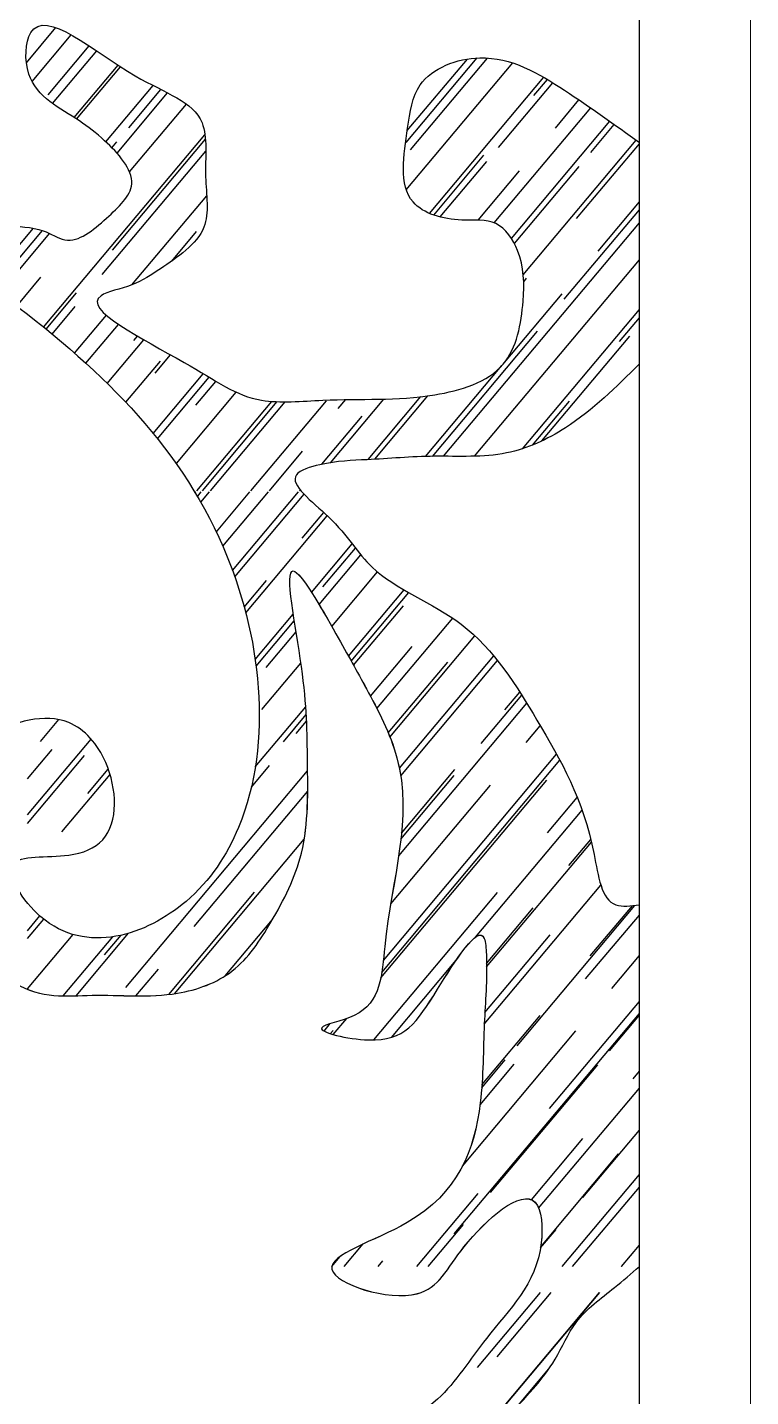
# Model space of a CAD drawing. Header units: millimetres. Extents: x 512961 to 1001058, y -961995 to -458543.
# Drawn here: x 935294.1 to 935449.5, y -884360.7 to -884066.4 of the extents above; entities that cross this region are included whole.
import ezdxf

# ---------------------------------------------------------------- set-up
doc = ezdxf.new("R2010")
doc.units = ezdxf.units.MM
doc.header["$MEASUREMENT"] = 0
doc.layers.add('内线', color=8, linetype='CONTINUOUS')
doc.layers.add('填充', color=250, linetype='CONTINUOUS', lineweight=25)
doc.layers.add('家具外线总', color=147, linetype='CONTINUOUS', lineweight=13)

msp = doc.modelspace()

# ---------------------------------------------------------------- linework, layer by layer
at = {"layer": '内线'}
msp.add_line((935425.6, -885159.02), (935425.6, -883011.33), dxfattribs=at)
at = {"layer": '填充'}
for p, q in [((935293.92, -884074.06), (935300.26, -884066.5)), ((935295.14, -884078.06), (935303.54, -884068.05)), ((935298.61, -884080.92), (935307.41, -884070.43)), ((935299.54, -884082.8), (935309.03, -884071.5)), ((935304.21, -884085.84), (935313.65, -884074.59)), ((935304.68, -884086.14), (935314.12, -884074.89)), ((935375.48, -884091.2), (935390.73, -884073.02)), ((935375.54, -884101.34), (935398.39, -884074.1)), ((935375.74, -884088.64), (935388.65, -884073.25)), ((935376.41, -884092.74), (935392.95, -884073.03)), ((935380.52, -884106.42), (935405.06, -884077.18)), ((935402.95, -884081.12), (935405.86, -884077.65)), ((935311, -884091.06), (935321.17, -884078.95)), ((935313.39, -884093.49), (935324.27, -884080.53)), ((935315.91, -884088.02), (935322.82, -884079.79)), ((935395.33, -884092.26), (935407.01, -884078.35)), ((935316.06, -884097.49), (935328.29, -884082.92)), ((935394.42, -884108.45), (935415.14, -884083.75)), ((935407.55, -884088.1), (935412.63, -884082.04)), ((935398.11, -884111.79), (935419.23, -884086.63)), ((935297.63, -884130.86), (935332.29, -884089.55)), ((935415.18, -884093.33), (935420.22, -884087.33)), ((935312.3, -884092.32), (935313.38, -884091.04)), ((935312.39, -884114.32), (935332.38, -884090.5)), ((935400.66, -884119.61), (935424.91, -884090.7)), ((935412.13, -884107.54), (935425.6, -884091.5)), ((935310.19, -884119.56), (935332.46, -884093.02)), ((935381.43, -884106.77), (935392.2, -884093.93)), ((935382.81, -884107.19), (935392.8, -884095.28)), ((935390.95, -884107.88), (935399.87, -884097.25)), ((935398.76, -884112.9), (935412.65, -884096.35)), ((935316.6, -884121.76), (935332.66, -884102.61)), ((935416.73, -884114.52), (935425.6, -884103.95)), ((935409.46, -884124.87), (935425.6, -884105.64)), ((935285.45, -884121.52), (935295.43, -884109.62)), ((935290.34, -884118.5), (935297.38, -884110.1)), ((935325.14, -884116.66), (935330.46, -884110.33)), ((935383.52, -884158.62), (935425.6, -884108.48)), ((935288.18, -884123.53), (935298.9, -884110.75)), ((935390.19, -884158.61), (935425.6, -884116.41)), ((935291.87, -884126.32), (935297.04, -884120.15)), ((935400.75, -884121.11), (935401.38, -884120.36)), ((935298.16, -884131.28), (935304.71, -884123.47)), ((935396.65, -884138.45), (935409.05, -884123.67)), ((935299.46, -884132.35), (935304.43, -884126.42)), ((935400.49, -884156.99), (935425.6, -884127.06)), ((935304.27, -884136.45), (935311.11, -884128.31)), ((935306.71, -884138.63), (935313.72, -884130.28)), ((935421.32, -884133.96), (935425.6, -884128.86)), ((935311.3, -884142.96), (935319.16, -884133.6)), ((935316.98, -884133.76), (935317.78, -884132.8)), ((935381.13, -884158.63), (935403.7, -884131.73)), ((935404.67, -884155.31), (935423.56, -884132.8)), ((935321.57, -884140.74), (935324.88, -884136.8)), ((935315.27, -884147.01), (935322.71, -884138.14)), ((935379.69, -884158.66), (935396.07, -884139.14)), ((935321.16, -884153.69), (935331.91, -884140.88)), ((935322.08, -884154.84), (935333.16, -884141.63)), ((935330.33, -884147.66), (935334.64, -884142.51)), ((935326.16, -884160.18), (935339.02, -884144.85)), ((935367.32, -884159.33), (935378.68, -884145.8)), ((935368.74, -884159.25), (935380.19, -884145.61)), ((935330.52, -884166.01), (935346.64, -884146.81)), ((935331.72, -884166.01), (935347.78, -884146.87)), ((935333.45, -884166.01), (935349.49, -884146.9)), ((935342.17, -884166.01), (935358.39, -884146.68)), ((935359.24, -884160), (935370.72, -884146.32)), ((935360.92, -884148.37), (935362.56, -884146.43)), ((935402.67, -884156.19), (935410.56, -884146.78)), ((935357.38, -884160.34), (935366.06, -884149.99)), ((935346.12, -884166.01), (935353.24, -884157.52)), ((935330.18, -884166.42), (935330.31, -884166.27)), ((935330.76, -884167.16), (935331.5, -884166.27)), ((935331.38, -884168.48), (935333.23, -884166.27)), ((935334.73, -884174.88), (935341.95, -884166.27)), ((935336.12, -884177.93), (935345.91, -884166.27)), ((935338.21, -884183.18), (935352.4, -884166.27)), ((935352.62, -884166.01), (935352.77, -884165.84)), ((935338.68, -884184.49), (935353.57, -884166.75)), ((935341.05, -884192.26), (935358.55, -884171.4)), ((935353.18, -884176.19), (935357.79, -884170.69)), ((935355.18, -884187.87), (935363.92, -884177.46)), ((935356.79, -884190.48), (935365.76, -884179.79)), ((935357.62, -884186.65), (935364.6, -884178.33)), ((935359.51, -884195.17), (935369.33, -884183.46)), ((935340.72, -884191.04), (935345.5, -884185.34)), ((935363.1, -884201.54), (935375.04, -884187.31)), ((935363.7, -884202.62), (935376.06, -884187.9)), ((935343.08, -884202.3), (935351.25, -884192.55)), ((935364.21, -884203.53), (935374.94, -884190.74)), ((935343.27, -884203.75), (935351.47, -884193.98)), ((935369.22, -884212.84), (935385.51, -884193.43)), ((935345.44, -884204.01), (935351.85, -884196.37)), ((935372.02, -884218.94), (935390.26, -884197.2)), ((935367.83, -884210.16), (935376.76, -884199.52)), ((935374.06, -884225.66), (935394.32, -884201.52)), ((935344.52, -884213.03), (935352.9, -884203.05)), ((935371.66, -884218.05), (935384.43, -884202.84)), ((935374.35, -884227.3), (935395.14, -884202.52)), ((935391.61, -884220.32), (935400.32, -884209.93)), ((935396.69, -884213.13), (935399.91, -884209.29)), ((935343.1, -884225.38), (935353.94, -884212.46)), ((935373.9, -884244.44), (935401.4, -884211.67)), ((935296.95, -884219.9), (935300.89, -884215.21)), ((935349.12, -884220), (935354.05, -884214.13)), ((935351.9, -884218.2), (935354.12, -884215.55)), ((935401.29, -884220.1), (935404.3, -884216.51)), ((935294.17, -884235.67), (935307.83, -884219.39)), ((935294.17, -884227.92), (935299.48, -884221.6)), ((935294.17, -884237.54), (935306.43, -884222.94)), ((935342.25, -884229.69), (935346.14, -884225.06)), ((935370.28, -884269.52), (935408.52, -884223.94)), ((935370.61, -884266.96), (935407.81, -884222.62)), ((935301.53, -884239.35), (935311.9, -884227)), ((935307.1, -884231.11), (935311.52, -884225.84)), ((935315.31, -884272.75), (935354.34, -884226.24)), ((935374.37, -884240.86), (935385.85, -884227.18)), ((935374.51, -884239.57), (935385.94, -884225.94)), ((935329.95, -884259.64), (935354.35, -884230.56)), ((935370.06, -884270.72), (935405.7, -884228.25)), ((935372.19, -884254.79), (935393.61, -884229.26)), ((935405.87, -884239.55), (935412.26, -884231.94)), ((935390.42, -884261.93), (935413.29, -884234.68)), ((935353.7, -884239.45), (935353.84, -884239.29)), ((935325.73, -884274.1), (935353.61, -884240.88)), ((935392.79, -884268.36), (935415.29, -884241.54)), ((935410.47, -884246.53), (935415.15, -884240.95)), ((935392.29, -884280.65), (935417.33, -884250.8)), ((935324.49, -884274.26), (935342.95, -884252.26)), ((935368.54, -884284.04), (935395.12, -884252.36)), ((935294.17, -884260.58), (935296.83, -884257.4)), ((935392.78, -884267.61), (935402.79, -884255.68)), ((935399.33, -884285.29), (935424.63, -884255.13)), ((935414.05, -884270.94), (935425.6, -884257.19)), ((935415.05, -884265.97), (935424.1, -884255.19)), ((935294.17, -884262.27), (935297.67, -884258.1)), ((935336.63, -884270.27), (935346.77, -884258.18)), ((935294.17, -884273.03), (935303.94, -884261.39)), ((935301.83, -884274.56), (935312.47, -884261.88)), ((935304.62, -884274.54), (935315.88, -884261.12)), ((935310.72, -884265.77), (935314.26, -884261.54)), ((935392.42, -884278.14), (935406.44, -884261.43)), ((935419.65, -884272.95), (935425.6, -884265.86)), ((935317.43, -884274.56), (935322.27, -884268.8)), ((935372.33, -884283.49), (935386.25, -884266.91)), ((935406.31, -884298.76), (935425.6, -884275.78)), ((935357.86, -884282.14), (935359.21, -884280.54)), ((935359.85, -884282.89), (935362.73, -884279.46)), ((935385.85, -884325.69), (935425.6, -884278.32)), ((935391.78, -884293.71), (935404.3, -884278.79)), ((935419.18, -884286.35), (935425.6, -884278.7)), ((935359.21, -884282.7), (935359.8, -884282)), ((935387.57, -884311.18), (935411.97, -884282.1)), ((935391.37, -884297.98), (935398.69, -884289.25)), ((935391.73, -884294.34), (935396.79, -884288.31)), ((935393.6, -884316.83), (935416.65, -884289.37)), ((935424.24, -884292.39), (935425.6, -884290.77)), ((935403.95, -884320.16), (935425.6, -884294.37)), ((935413.46, -884317.89), (935425.6, -884303.43)), ((935402.43, -884318.38), (935413.48, -884305.21)), ((935404.4, -884328.48), (935421.15, -884308.52)), ((935408.99, -884332.75), (935425.6, -884312.95)), ((935411.27, -884332.75), (935425.6, -884315.68)), ((935377.79, -884332.75), (935390.95, -884317.07)), ((935380.25, -884332.75), (935387.84, -884323.7)), ((935404.37, -884328.73), (935407.7, -884324.76)), ((935362.19, -884332.75), (935366.28, -884327.88)), ((935421.74, -884332.75), (935425.6, -884328.15)), ((935359.55, -884332.7), (935361.35, -884330.54)), ((935369.47, -884332.75), (935370.5, -884331.53)), ((935421.72, -884332.75), (935422.66, -884331.63)), ((935364.81, -884400.58), (935417.07, -884338.3)), ((935381.47, -884380.74), (935417.08, -884338.3)), ((935390.82, -884354.4), (935404.33, -884338.3)), ((935395.03, -884352.11), (935406.62, -884338.3)), ((935399.46, -884362.7), (935406.17, -884354.7))]:
    msp.add_line(p, q, dxfattribs=at)
for points in [[(935425.6, -883919.32), (935410.16, -883927.79), (935400.67, -883933.22), (935396.93, -883930.17), (935401, -883923.39), (935406.09, -883910.5), (935409.14, -883899.66), (935409.14, -883888.81), (935405.41, -883879.99), (935396.59, -883875.25), (935379.63, -883873.21), (935374.2, -883874.23), (935366.74, -883883.05), (935366.74, -883897.96), (935376.24, -883916.27), (935397.37, -883947.71), (935399.11, -884017.97), (935381.12, -884043.14), (935357.73, -884054.52), (935338.54, -884060.52), (935321.15, -884063.51), (935289.96, -884064.11), (935268.37, -884064.11), (935233.58, -884070.7), (935263.85, -884086.94), (935280.12, -884098.55), (935289.81, -884108.62), (935297.56, -884110.16), (935302.2, -884112.1), (935311.12, -884107.45), (935316.54, -884100.1), (935310.73, -884090.81), (935305.3, -884086.55), (935294.46, -884076.48), (935294.85, -884067.58), (935317.32, -884076.87), (935331.65, -884086.94), (935332.43, -884098.55), (935332.04, -884109.39), (935322.74, -884118.3), (935316.54, -884121.78), (935309.95, -884124.1), (935327.78, -884138.43), (935344.44, -884146.56), (935357.61, -884146.56), (935381.63, -884145.4), (935396.36, -884138.81), (935400.62, -884125.26), (935399.45, -884114.42), (935394.8, -884108.62), (935387.44, -884107.84), (935376.98, -884103.97), (935375.82, -884088.1), (935378.53, -884078.81), (935391.32, -884073), (935409.53, -884079.97), (935425.6, -884091.19)], [(935425.6, -884138.77), (935409.73, -884152.49), (935397.08, -884157.9), (935381.55, -884158.62), (935367.1, -884159.35), (935356.98, -884160.43), (935351.92, -884162.59), (935358.79, -884171.62), (935368.18, -884182.45), (935387.32, -884194.72), (935403.58, -884215.3), (935415.87, -884244.18), (935420.56, -884255.01), (935425.6, -884255.01)], [(935317.48, -884416.03), (935321.6, -884418.22), (935322.73, -884427.96), (935322.73, -884440.33), (935329.85, -884456.08), (935332.48, -884457.2), (935335.48, -884440.71), (935343.73, -884420.47), (935350.11, -884409.6), (935369.99, -884399.48), (935380.5, -884387.48), (935397.38, -884364.99), (935407.51, -884352.62), (935412.01, -884344.75), (935420.26, -884337.25), (935425.6, -884332.75)]]:
    msp.add_spline(points, degree=3, dxfattribs=at)
for points, start_tangent, end_tangent in [([(935210.83, -884077.99), (935225.42, -884112.45), (935228.07, -884148.9), (935214.81, -884174.08), (935201.54, -884185.35), (935184.96, -884188.66), (935173.69, -884188.66), (935160.42, -884182.7), (935156.44, -884193.3), (935157.77, -884210.53), (935171.03, -884227.76), (935204.2, -884233.73), (935224.76, -884234.39), (935249.29, -884237.71), (935263.88, -884243.01), (935275.16, -884253.61), (935275.82, -884229.09), (935285.77, -884218.48), (935303.01, -884215.83), (935310.97, -884224.45), (935310.31, -884241.02), (935303.01, -884244.33), (935291.07, -884246.32), (935297.04, -884257.58), (935328.21, -884254.27), (935339.49, -884238.37), (935336.17, -884178.06), (935288.42, -884123.72), (935261.89, -884105.16), (935213.76, -884078.77), (935210.83, -884077.99)], (0.523323, -0.852134), (0.523323, -0.852134)), ([(935239.93, -884351.22), (935219.41, -884347.29), (935199.33, -884348.16), (935188.85, -884359.51), (935188.85, -884375.21), (935213.3, -884393.97), (935240.36, -884397.9), (935261.32, -884397.9), (935273.54, -884394.41), (935265.68, -884389.61), (935262.63, -884376.08), (935262.63, -884367.36), (935278.35, -884376.52), (935305.42, -884377.83), (935330.3, -884376.96), (935353.88, -884373.03), (935382.25, -884361.25), (935392.73, -884348.16), (935404.52, -884327.66), (935403.21, -884318.94), (935387.93, -884328.53), (935377.89, -884338.56), (935359.55, -884333.33), (935375.7, -884323.3), (935391.42, -884297.56), (935392.29, -884280.54), (935392.73, -884265.71), (935392.29, -884262.22), (935382.25, -884273.13), (935367.41, -884284.03), (935357.37, -884281.42), (935364.35, -884278.8), (935370.9, -884263.97), (935373.52, -884223.39), (935366.97, -884208.56), (935360.42, -884196.78), (935351.26, -884183.26), (935353, -884203.76), (935354.31, -884224.27), (935353, -884243.9), (935346.45, -884258.73), (935338.16, -884269.2), (935326.37, -884274), (935308.03, -884274.44), (935291.44, -884271.82), (935280.09, -884262.66), (935286.2, -884280.11), (935288.39, -884297.12), (935287.08, -884310.65), (935276.6, -884323.73), (935266.56, -884327.66), (935257.39, -884329.84), (935244.29, -884331.59), (935235.12, -884330.71), (935240.8, -884345.98), (935243, -884351.45), (935239.93, -884351.22)], (-0.981619, 0.19085), (-0.981619, 0.19085))]:
    msp.add_spline(points, degree=3, dxfattribs=dict(at, start_tangent=start_tangent, end_tangent=end_tangent))
msp.add_open_spline([(935239.93, -884351.22), (935233.09, -884349.89), (935220.13, -884347.03), (935199.79, -884344.77), (935186.78, -884358.86), (935187.22, -884381.69), (935211.85, -884396.19), (935239.63, -884397.66), (935255.1, -884399.25), (935279.54, -884395.21), (935261.12, -884389.54), (935263.48, -884378.7), (935260.6, -884360.67), (935282.77, -884384.61), (935304.22, -884375.95), (935330.23, -884378.16), (935355.76, -884372.76), (935380.77, -884366.6), (935393.49, -884345.63), (935405.65, -884334.67), (935404.07, -884312.54), (935386.5, -884327.92), (935380.16, -884342.92), (935348.89, -884332.93), (935384.5, -884322.85), (935392.2, -884302.3), (935392, -884280.89), (935393.05, -884270.28), (935392.23, -884257.08), (935379.61, -884277.4), (935373.93, -884286.42), (935352.36, -884281.45), (935370.13, -884278.84), (935370.58, -884254.39), (935378.89, -884231.17), (935367.17, -884208.8), (935360.82, -884197.46), (935347.31, -884173.64), (935354.24, -884207.01), (935354.21, -884223.02), (935354.71, -884243.33), (935347.2, -884257.95), (935339.25, -884270.18), (935324.54, -884275.49), (935308.38, -884273.71), (935292.51, -884275.93), (935274.59, -884254.8), (935288.54, -884281.96), (935288.31, -884295.36), (935288.56, -884312.21), (935278.86, -884323.86), (935267.06, -884327.73), (935256, -884330), (935246.54, -884332.95), (935229.79, -884327.9), (935237.67, -884341.64), (935245.12, -884352.27), (935240.94, -884351.41), (935239.93, -884351.22)], degree=3, knots=[0, 0, 0, 0, 17.486891, 34.307723, 47.232582, 60.375625, 86.167197, 109.055575, 126.59379, 137.232216, 144.937222, 156.540887, 163.844548, 179.071057, 201.752531, 222.591261, 242.592912, 268.304681, 282.337182, 302.129278, 309.512751, 324.613375, 336.491353, 352.450866, 368.364234, 393.603821, 407.861276, 420.280547, 423.224141, 435.630999, 451.046036, 459.731517, 465.974157, 479.54513, 513.570137, 527.14111, 538.419424, 552.092315, 569.313661, 586.508086, 602.974876, 616.544273, 627.723005, 638.376098, 653.722956, 667.778474, 679.987439, 695.460004, 709.817748, 721.188794, 735.219756, 744.244216, 752.12956, 763.189243, 770.895084, 784.527876, 789.463644, 792.045165, 792.045165, 792.045165, 792.045165], dxfattribs=at)
msp.add_open_spline([(935239.93, -884351.22), (935233.09, -884349.89), (935220.13, -884347.03), (935199.79, -884344.77), (935186.78, -884358.86), (935187.22, -884381.69), (935211.85, -884396.19), (935239.63, -884397.66), (935255.1, -884399.25), (935279.54, -884395.21), (935261.12, -884389.54), (935263.48, -884378.7), (935260.6, -884360.67), (935282.77, -884384.61), (935304.22, -884375.95), (935330.23, -884378.16), (935355.76, -884372.76), (935380.77, -884366.6), (935393.49, -884345.63), (935405.65, -884334.67), (935404.07, -884312.54), (935386.5, -884327.92), (935380.16, -884342.92), (935348.89, -884332.93), (935384.5, -884322.85), (935392.2, -884302.3), (935392, -884280.89), (935393.05, -884270.28), (935392.23, -884257.08), (935379.61, -884277.4), (935373.93, -884286.42), (935352.36, -884281.45), (935370.13, -884278.84), (935370.58, -884254.39), (935378.89, -884231.17), (935367.17, -884208.8), (935360.82, -884197.46), (935347.31, -884173.64), (935354.24, -884207.01), (935354.21, -884223.02), (935354.71, -884243.33), (935347.2, -884257.95), (935339.25, -884270.18), (935324.54, -884275.49), (935308.38, -884273.71), (935292.51, -884275.93), (935274.59, -884254.8), (935288.54, -884281.96), (935288.31, -884295.36), (935288.56, -884312.21), (935278.86, -884323.86), (935267.06, -884327.73), (935256, -884330), (935246.54, -884332.95), (935229.79, -884327.9), (935237.67, -884341.64), (935245.12, -884352.27), (935240.94, -884351.41), (935239.93, -884351.22)], degree=3, knots=[0, 0, 0, 0, 17.486891, 34.307723, 47.232582, 60.375625, 86.167197, 109.055575, 126.59379, 137.232216, 144.937222, 156.540887, 163.844548, 179.071057, 201.752531, 222.591261, 242.592912, 268.304681, 282.337182, 302.129278, 309.512751, 324.613375, 336.491353, 352.450866, 368.364234, 393.603821, 407.861276, 420.280547, 423.224141, 435.630999, 451.046036, 459.731517, 465.974157, 479.54513, 513.570137, 527.14111, 538.419424, 552.092315, 569.313661, 586.508086, 602.974876, 616.544273, 627.723005, 638.376098, 653.722956, 667.778474, 679.987439, 695.460004, 709.817748, 721.188794, 735.219756, 744.244216, 752.12956, 763.189243, 770.895084, 784.527876, 789.463644, 792.045165, 792.045165, 792.045165, 792.045165], dxfattribs=at)
at = {"layer": '家具外线总', "color": 147}
msp.add_line((935449.5, -882987.91), (935449.5, -885182.91), dxfattribs=at)

doc.saveas('drawing.dxf')
